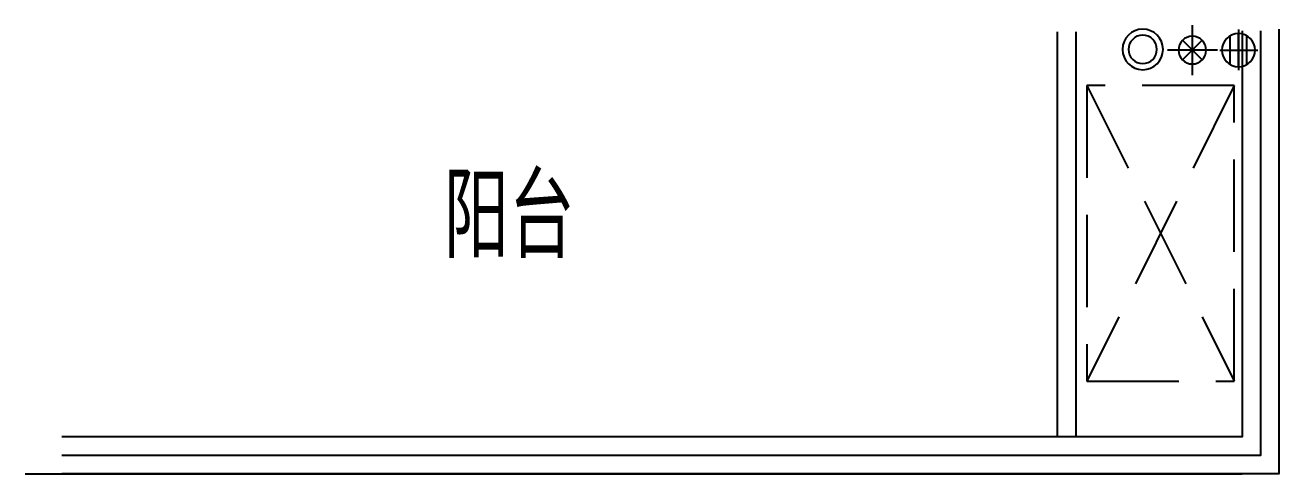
# Model space of a CAD drawing. Extents: x 72956 to 162056, y -6841 to 35159.
# Drawn here: x 88651 to 92051, y 6488 to 7704 of the extents above; entities that cross this region are included whole.
import ezdxf

# ---------------------------------------------------------------- set-up
doc = ezdxf.new("R2010")
doc.units = 0
doc.header["$LTSCALE"] = 1000
doc.header["$MEASUREMENT"] = 0
doc.linetypes.add('DASH', pattern=[0.35, 0.25, -0.1])
doc.layers.get('0').update_dxf_attribs({"linetype": 'CONTINUOUS'})
for name, color, linetype in [('-文字', 7, 'CONTINUOUS'), ('-阳台栏杆', 152, 'CONTINUOUS'), ('A-AD-ARCH-AXIS', 1, 'CONTINUOUS'), ('A-AE-PIPE-ROOF', 10, 'CONTINUOUS'), ('A-AE-PIPE-SMAL', 51, 'CONTINUOUS'), ('A-WE-HOLE-TOLT', 14, 'CONTINUOUS'), ('AC', 33, 'CONTINUOUS'), ('fenshua', 233, 'CONTINUOUS'), ('改动', 1, 'CONTINUOUS')]:
    doc.layers.add(name, color=color, linetype=linetype)
doc.styles.add('样式 1', font='SIMHEI.TTF', dxfattribs={"width": 0.65, "height": 500})

# ---------------------------------------------------------------- blocks, each defined once
blk = doc.blocks.new('4565767887yhj')
at = {"layer": 'AC', "linetype": 'DASH'}
for p, q in [((280735.2, 132575), (279935.2, 132175)), ((280735.2, 132175), (279935.2, 132575))]:
    blk.add_line(p, q, dxfattribs=at)
blk.add_lwpolyline([(279935.2, 132575), (280735.2, 132575), (280735.2, 132175), (279935.2, 132175)], close=True, dxfattribs=at)
blk = doc.blocks.new('w-p-r')
for radius in [55, 38.5]:
    blk.add_circle((0, 0), radius)
blk = doc.blocks.new('kongtiao')
at = {"layer": 'A-AD-ARCH-AXIS'}
for p, q in [((113322.9, 10563.1), (113322.9, 10666.3)), ((113379, 10613.6), (113268.4, 10613.6)), ((113322.9, 10556.3), (113322.9, 10420.8)), ((113255.2, 10488.6), (113390.7, 10488.6))]:
    blk.add_line(p, q, dxfattribs=at)
at = {"layer": 'A-AE-PIPE-SMAL'}
for p, q in [((113349.5, 10515.1), (113296.4, 10462.1)), ((113296.4, 10515.1), (113349.5, 10462.1)), ((113322.9, 10526.1), (113322.9, 10451.1)), ((113285.4, 10488.6), (113360.4, 10488.6))]:
    blk.add_line(p, q, dxfattribs=at)
blk.add_circle((113322.9, 10488.6), 37.5, dxfattribs=at)
at = {"layer": 'A-WE-HOLE-TOLT'}
for p, q in [((113279.9, 10613.6), (113369.9, 10613.6)), ((113285.9, 10636.1), (113363.8, 10636.1)), ((113284, 10591.1), (113361.9, 10591.1))]:
    blk.add_line(p, q, dxfattribs=at)
blk.add_circle((113322.9, 10613.6), 45, dxfattribs=at)
at = {"layer": 'A-AE-PIPE-ROOF'}
blk.add_blockref('w-p-r', (113324.9, 10354), dxfattribs=at)
at = {"layer": '改动', "linetype": 'ByBlock'}
blk.add_blockref('4565767887yhj', (-167508.4, -121972.7), dxfattribs=at)

msp = doc.modelspace()

# ---------------------------------------------------------------- linework, layer by layer
at = {"layer": '-阳台栏杆'}
for p, q in [((91450.748, 6590.105), (91450.748, 7685.456)), ((91500.748, 6590.105), (91500.748, 7685.456)), ((88650.748, 6488.456), (91950.748, 6488.456))]:
    msp.add_line(p, q, dxfattribs=at)
for points in [[(92050.748, 7692.998), (92050.748, 6488.456), (88750.748, 6488.456)], [(92000.748, 7688.456), (92000.748, 6538.456), (88750.748, 6538.456)], [(91950.748, 7688.456), (91950.748, 6588.456), (88750.748, 6588.456)]]:
    msp.add_lwpolyline(points, dxfattribs=at)

# ---------------------------------------------------------------- block references
at = {"layer": 'fenshua', "xscale": -1, "rotation": 270}
msp.add_blockref('kongtiao', (81327.474, -105686.949), dxfattribs=at)

# ---------------------------------------------------------------- texts
at = {"layer": '-文字', "insert": (89786.041, 7294.218), "char_height": 200, "width": 1860.46542, "attachment_point": 1, "style": '样式 1'}
msp.add_mtext('{\\fSimHei|b0|i0|c134|p2;阳台}', dxfattribs=at)

doc.saveas('drawing.dxf')
